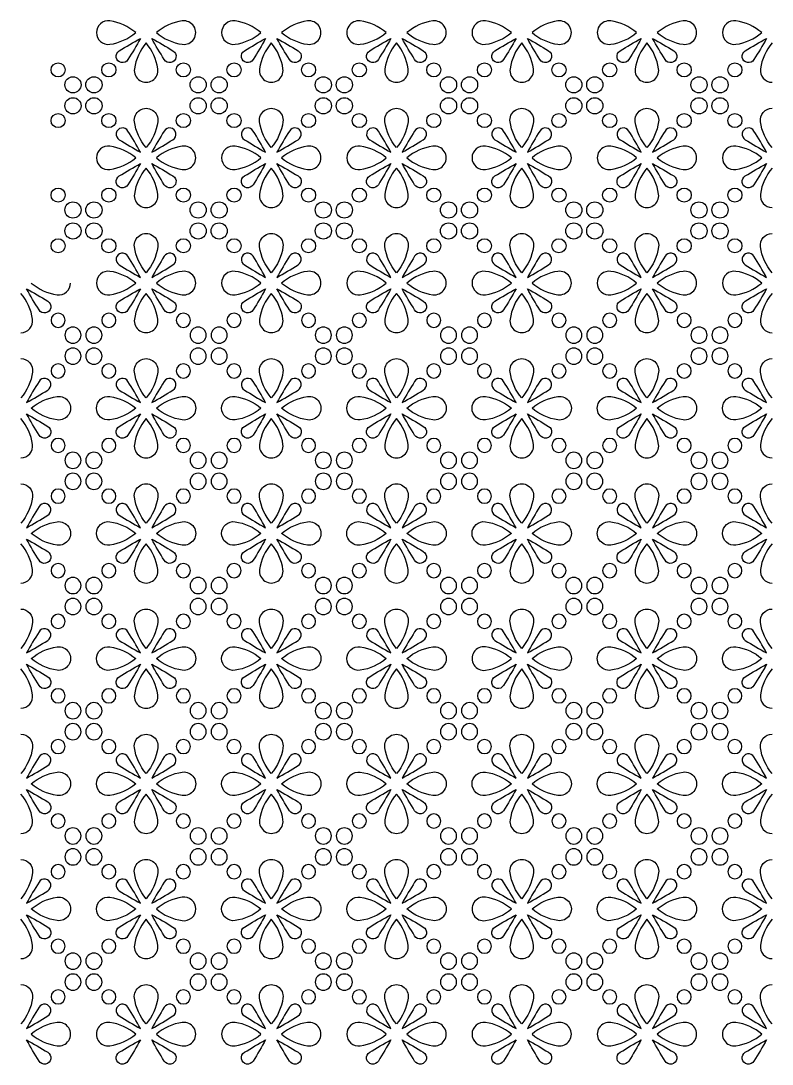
# Model space of a CAD drawing. Extents: x 1355 to 2075, y 1331 to 2331.
import ezdxf

# ---------------------------------------------------------------- set-up
doc = ezdxf.new("R2010")
doc.units = 0
doc.layers.add('LAYER_01', color=1, linetype='CONTINUOUS')

msp = doc.modelspace()

# ---------------------------------------------------------------- linework, layer by layer
at = {"layer": 'LAYER_01'}
for points in [[(1427.5, 2319.7, 0.45587), (1440.4, 2308.5, 0.14031), (1465.2, 2319.7, 0.14031), (1440.4, 2330.9, 0.45587)], [(1509.8, 2330.9, 0.14031), (1485, 2319.7, 0.14031), (1509.8, 2308.5, 1.150921)], [(1547.5, 2319.7, 0.45587), (1560.4, 2308.5, 0.14031), (1585.2, 2319.7, 0.14031), (1560.4, 2330.9, 0.45587)], [(1605, 2319.7, 0.14031), (1629.8, 2308.5, 1.150921), (1629.8, 2330.9, 0.14031)], [(1680.4, 2330.9, 1.150921), (1680.4, 2308.5, 0.14031), (1705.2, 2319.7, 0.14031)], [(1749.8, 2330.9, 0.14031), (1725, 2319.7, 0.14031), (1749.8, 2308.5, 1.150921)], [(1787.5, 2319.7, 0.45587), (1800.4, 2308.5, 0.14031), (1825.2, 2319.7, 0.14031), (1800.4, 2330.9, 0.45587)], [(1845, 2319.7, 0.14031), (1869.8, 2308.5, 1.150921), (1869.8, 2330.9, 0.14031)], [(1920.4, 2330.9, 1.150921), (1920.4, 2308.5, 0.14031), (1945.2, 2319.7, 0.14031)], [(1989.8, 2330.9, 0.14031), (1965, 2319.7, 0.14031), (1989.8, 2308.5, 1.150921)], [(2027.5, 2319.7, 0.45587), (2040.4, 2308.5, 0.14031), (2065.2, 2319.7, 0.14031), (2040.4, 2330.9, 0.45587)], [(1469.7, 2314.2, -0.013137), (1457.7, 2293.9, -1.291399), (1449.4, 2302.3, -0.013137)], [(1480.5, 2314.2, -0.013137), (1500.8, 2302.3, -1.291399), (1492.5, 2293.9, -0.013137)], [(1589.7, 2314.2, -0.013137), (1577.7, 2293.9, -1.291399), (1569.4, 2302.3, -0.013137)], [(1600.5, 2314.2, -0.013137), (1620.8, 2302.3, -1.291399), (1612.5, 2293.9, -0.013137)], [(1709.7, 2314.2, -0.013137), (1697.7, 2293.9, -1.291399), (1689.4, 2302.3, -0.013137)], [(1720.5, 2314.2, -0.013137), (1740.8, 2302.3, -1.291399), (1732.5, 2293.9, -0.013137)], [(1829.7, 2314.2, -0.013137), (1817.7, 2293.9, -1.291399), (1809.4, 2302.3, -0.013137)], [(1840.5, 2314.2, -0.013137), (1860.8, 2302.3, -1.291399), (1852.5, 2293.9, -0.013137)], [(1949.7, 2314.2, -0.013137), (1937.7, 2293.9, -1.291399), (1929.4, 2302.3, -0.013137)], [(1960.5, 2314.2, -0.013137), (1980.8, 2302.3, -1.291399), (1972.5, 2293.9, -0.013137)], [(2069.7, 2314.2, -0.013137), (2057.7, 2293.9, -1.291399), (2049.4, 2302.3, -0.013137)], [(1475.1, 2309.8, 0.14031), (1463.9, 2285, 1.150921), (1486.3, 2285, 0.14031)], [(1595.1, 2309.8, 0.14031), (1583.9, 2285, 1.150921), (1606.3, 2285, 0.14031)], [(1715.1, 2309.8, 0.14031), (1703.9, 2285, 1.150921), (1726.3, 2285, 0.14031)], [(1835.1, 2309.8, 0.14031), (1823.9, 2285, 1.150921), (1846.3, 2285, 0.14031)], [(1955.1, 2309.8, 0.14031), (1943.9, 2285, 1.150921), (1966.3, 2285, 0.14031)], [(1475.1, 2209.5, -0.14031), (1463.9, 2234.3, -1.150921), (1486.3, 2234.3, -0.14031)], [(1595.1, 2209.5, -0.14031), (1583.9, 2234.3, -1.150921), (1606.3, 2234.3, -0.14031)], [(1715.1, 2209.5, -0.14031), (1703.9, 2234.3, -1.150921), (1726.3, 2234.3, -0.14031)], [(1835.1, 2209.5, -0.14031), (1823.9, 2234.3, -1.150921), (1846.3, 2234.3, -0.14031)], [(1955.1, 2209.5, -0.14031), (1943.9, 2234.3, -1.150921), (1966.3, 2234.3, -0.14031)], [(1469.7, 2205.1, 0.013137), (1457.7, 2225.4, 1.291399), (1449.4, 2217.1, 0.013137)], [(1480.5, 2205.1, 0.013137), (1500.8, 2217.1, 1.291399), (1492.5, 2225.4, 0.013137)], [(1589.7, 2205.1, 0.013137), (1577.7, 2225.4, 1.291399), (1569.4, 2217.1, 0.013137)], [(1600.5, 2205.1, 0.013137), (1620.8, 2217.1, 1.291399), (1612.5, 2225.4, 0.013137)], [(1709.7, 2205.1, 0.013137), (1697.7, 2225.4, 1.291399), (1689.4, 2217.1, 0.013137)], [(1720.5, 2205.1, 0.013137), (1740.8, 2217.1, 1.291399), (1732.5, 2225.4, 0.013137)], [(1829.7, 2205.1, 0.013137), (1817.7, 2225.4, 1.291399), (1809.4, 2217.1, 0.013137)], [(1840.5, 2205.1, 0.013137), (1860.8, 2217.1, 1.291399), (1852.5, 2225.4, 0.013137)], [(1949.7, 2205.1, 0.013137), (1937.7, 2225.4, 1.291399), (1929.4, 2217.1, 0.013137)], [(1960.5, 2205.1, 0.013137), (1980.8, 2217.1, 1.291399), (1972.5, 2225.4, 0.013137)], [(2069.7, 2205.1, 0.013137), (2057.7, 2225.4, 1.291399), (2049.4, 2217.1, 0.013137)], [(1427.5, 2199.7, 0.45587), (1440.4, 2188.5, 0.14031), (1465.2, 2199.7, 0.14031), (1440.4, 2210.9, 0.45587)], [(1509.8, 2210.9, 0.14031), (1485, 2199.7, 0.14031), (1509.8, 2188.5, 1.150921)], [(1547.5, 2199.7, 0.45587), (1560.4, 2188.5, 0.14031), (1585.2, 2199.7, 0.14031), (1560.4, 2210.9, 0.45587)], [(1605, 2199.7, 0.14031), (1629.8, 2188.5, 1.150921), (1629.8, 2210.9, 0.14031)], [(1667.5, 2199.7, 0.45587), (1680.4, 2188.5, 0.14031), (1705.2, 2199.7, 0.14031), (1680.4, 2210.9, 0.45587)], [(1749.8, 2210.9, 0.14031), (1725, 2199.7, 0.14031), (1749.8, 2188.5, 1.150921)], [(1787.5, 2199.7, 0.45587), (1800.4, 2188.5, 0.14031), (1825.2, 2199.7, 0.14031), (1800.4, 2210.9, 0.45587)], [(1845, 2199.7, 0.14031), (1869.8, 2188.5, 1.150921), (1869.8, 2210.9, 0.14031)], [(1920.4, 2210.9, 1.150921), (1920.4, 2188.5, 0.14031), (1945.2, 2199.7, 0.14031)], [(1989.8, 2210.9, 0.14031), (1965, 2199.7, 0.14031), (1989.8, 2188.5, 1.150921)], [(2027.5, 2199.7, 0.45587), (2040.4, 2188.5, 0.14031), (2065.2, 2199.7, 0.14031), (2040.4, 2210.9, 0.45587)], [(1469.7, 2194.2, -0.013137), (1457.7, 2173.9, -1.291399), (1449.4, 2182.3, -0.013137)], [(1480.5, 2194.2, -0.013137), (1500.8, 2182.3, -1.291399), (1492.5, 2173.9, -0.013137)], [(1589.7, 2194.2, -0.013137), (1577.7, 2173.9, -1.291399), (1569.4, 2182.3, -0.013137)], [(1600.5, 2194.2, -0.013137), (1620.8, 2182.3, -1.291399), (1612.5, 2173.9, -0.013137)], [(1709.7, 2194.2, -0.013137), (1697.7, 2173.9, -1.291399), (1689.4, 2182.3, -0.013137)], [(1720.5, 2194.2, -0.013137), (1740.8, 2182.3, -1.291399), (1732.5, 2173.9, -0.013137)], [(1829.7, 2194.2, -0.013137), (1817.7, 2173.9, -1.291399), (1809.4, 2182.3, -0.013137)], [(1840.5, 2194.2, -0.013137), (1860.8, 2182.3, -1.291399), (1852.5, 2173.9, -0.013137)], [(1949.7, 2194.2, -0.013137), (1937.7, 2173.9, -1.291399), (1929.4, 2182.3, -0.013137)], [(1960.5, 2194.2, -0.013137), (1980.8, 2182.3, -1.291399), (1972.5, 2173.9, -0.013137)], [(2069.7, 2194.2, -0.013137), (2057.7, 2173.9, -1.291399), (2049.4, 2182.3, -0.013137)], [(1475.1, 2189.8, 0.14031), (1463.9, 2165, 1.150921), (1486.3, 2165, 0.14031)], [(1595.1, 2189.8, 0.14031), (1583.9, 2165, 1.150921), (1606.3, 2165, 0.14031)], [(1715.1, 2189.8, 0.14031), (1703.9, 2165, 1.150921), (1726.3, 2165, 0.14031)], [(1835.1, 2189.8, 0.14031), (1823.9, 2165, 1.150921), (1846.3, 2165, 0.14031)], [(1955.1, 2189.8, 0.14031), (1943.9, 2165, 1.150921), (1966.3, 2165, 0.14031)], [(1475.1, 2089.5, -0.14031), (1463.9, 2114.3, -1.150921), (1486.3, 2114.3, -0.14031)], [(1595.1, 2089.5, -0.14031), (1583.9, 2114.3, -1.150921), (1606.3, 2114.3, -0.14031)], [(1715.1, 2089.5, -0.14031), (1703.9, 2114.3, -1.150921), (1726.3, 2114.3, -0.14031)], [(1835.1, 2089.5, -0.14031), (1823.9, 2114.3, -1.150921), (1846.3, 2114.3, -0.14031)], [(1955.1, 2089.5, -0.14031), (1943.9, 2114.3, -1.150921), (1966.3, 2114.3, -0.14031)], [(1469.7, 2085.1, 0.013137), (1457.7, 2105.4, 1.291399), (1449.4, 2097.1, 0.013137)], [(1480.5, 2085.1, 0.013137), (1500.8, 2097.1, 1.291399), (1492.5, 2105.4, 0.013137)], [(1589.7, 2085.1, 0.013137), (1577.7, 2105.4, 1.291399), (1569.4, 2097.1, 0.013137)], [(1600.5, 2085.1, 0.013137), (1620.8, 2097.1, 1.291399), (1612.5, 2105.4, 0.013137)], [(1709.7, 2085.1, 0.013137), (1697.7, 2105.4, 1.291399), (1689.4, 2097.1, 0.013137)], [(1720.5, 2085.1, 0.013137), (1740.8, 2097.1, 1.291399), (1732.5, 2105.4, 0.013137)], [(1829.7, 2085.1, 0.013137), (1817.7, 2105.4, 1.291399), (1809.4, 2097.1, 0.013137)], [(1840.5, 2085.1, 0.013137), (1860.8, 2097.1, 1.291399), (1852.5, 2105.4, 0.013137)], [(1949.7, 2085.1, 0.013137), (1937.7, 2105.4, 1.291399), (1929.4, 2097.1, 0.013137)], [(1960.5, 2085.1, 0.013137), (1980.8, 2097.1, 1.291399), (1972.5, 2105.4, 0.013137)], [(2069.7, 2085.1, 0.013137), (2057.7, 2105.4, 1.291399), (2049.4, 2097.1, 0.013137)], [(1427.5, 2079.7, 0.45587), (1440.4, 2068.5, 0.14031), (1465.2, 2079.7, 0.14031), (1440.4, 2090.9, 0.45587)], [(1509.8, 2090.9, 0.14031), (1485, 2079.7, 0.14031), (1509.8, 2068.5, 1.150921)], [(1547.5, 2079.7, 0.45587), (1560.4, 2068.5, 0.14031), (1585.2, 2079.7, 0.14031), (1560.4, 2090.9, 0.45587)], [(1605, 2079.7, 0.14031), (1629.8, 2068.5, 1.150921), (1629.8, 2090.9, 0.14031)], [(1667.5, 2079.7, 0.45587), (1680.4, 2068.5, 0.14031), (1705.2, 2079.7, 0.14031), (1680.4, 2090.9, 0.45587)], [(1725, 2079.7, 0.14031), (1749.8, 2068.5, 1.150921), (1749.8, 2090.9, 0.14031)], [(1787.5, 2079.7, 0.45587), (1800.4, 2068.5, 0.14031), (1825.2, 2079.7, 0.14031), (1800.4, 2090.9, 0.45587)], [(1869.8, 2090.9, 0.14031), (1845, 2079.7, 0.14031), (1869.8, 2068.5, 1.150921)], [(1907.5, 2079.7, 0.45587), (1920.4, 2068.5, 0.14031), (1945.2, 2079.7, 0.14031), (1920.4, 2090.9, 0.45587)], [(1965, 2079.7, 0.14031), (1989.8, 2068.5, 1.150921), (1989.8, 2090.9, 0.14031)], [(2027.5, 2079.7, 0.45587), (2040.4, 2068.5, 0.14031), (2065.2, 2079.7, 0.14031), (2040.4, 2090.9, 0.45587)], [(1360.5, 2074.2, -0.013137), (1380.8, 2062.3, -1.291399), (1372.5, 2053.9, -0.013137)], [(1469.7, 2074.2, -0.013137), (1457.7, 2053.9, -1.291399), (1449.4, 2062.3, -0.013137)], [(1480.5, 2074.2, -0.013137), (1500.8, 2062.3, -1.291399), (1492.5, 2053.9, -0.013137)], [(1589.7, 2074.2, -0.013137), (1577.7, 2053.9, -1.291399), (1569.4, 2062.3, -0.013137)], [(1600.5, 2074.2, -0.013137), (1620.8, 2062.3, -1.291399), (1612.5, 2053.9, -0.013137)], [(1709.7, 2074.2, -0.013137), (1697.7, 2053.9, -1.291399), (1689.4, 2062.3, -0.013137)], [(1720.5, 2074.2, -0.013137), (1740.8, 2062.3, -1.291399), (1732.5, 2053.9, -0.013137)], [(1829.7, 2074.2, -0.013137), (1817.7, 2053.9, -1.291399), (1809.4, 2062.3, -0.013137)], [(1840.5, 2074.2, -0.013137), (1860.8, 2062.3, -1.291399), (1852.5, 2053.9, -0.013137)], [(1949.7, 2074.2, -0.013137), (1937.7, 2053.9, -1.291399), (1929.4, 2062.3, -0.013137)], [(1960.5, 2074.2, -0.013137), (1980.8, 2062.3, -1.291399), (1972.5, 2053.9, -0.013137)], [(2069.7, 2074.2, -0.013137), (2057.7, 2053.9, -1.291399), (2049.4, 2062.3, -0.013137)], [(1475.1, 2069.8, 0.14031), (1463.9, 2045, 1.150921), (1486.3, 2045, 0.14031)], [(1595.1, 2069.8, 0.14031), (1583.9, 2045, 1.150921), (1606.3, 2045, 0.14031)], [(1715.1, 2069.8, 0.14031), (1703.9, 2045, 1.150921), (1726.3, 2045, 0.14031)], [(1835.1, 2069.8, 0.14031), (1823.9, 2045, 1.150921), (1846.3, 2045, 0.14031)], [(1955.1, 2069.8, 0.14031), (1943.9, 2045, 1.150921), (1966.3, 2045, 0.14031)], [(1475.1, 1969.5, -0.14031), (1463.9, 1994.3, -1.150921), (1486.3, 1994.3, -0.14031)], [(1595.1, 1969.5, -0.14031), (1583.9, 1994.3, -1.150921), (1606.3, 1994.3, -0.14031)], [(1715.1, 1969.5, -0.14031), (1703.9, 1994.3, -1.150921), (1726.3, 1994.3, -0.14031)], [(1835.1, 1969.5, -0.14031), (1823.9, 1994.3, -1.150921), (1846.3, 1994.3, -0.14031)], [(1955.1, 1969.5, -0.14031), (1943.9, 1994.3, -1.150921), (1966.3, 1994.3, -0.14031)], [(1360.5, 1965.1, 0.013137), (1380.8, 1977.1, 1.291399), (1372.5, 1985.4, 0.013137)], [(1469.7, 1965.1, 0.013137), (1457.7, 1985.4, 1.291399), (1449.4, 1977.1, 0.013137)], [(1480.5, 1965.1, 0.013137), (1500.8, 1977.1, 1.291399), (1492.5, 1985.4, 0.013137)], [(1589.7, 1965.1, 0.013137), (1577.7, 1985.4, 1.291399), (1569.4, 1977.1, 0.013137)], [(1600.5, 1965.1, 0.013137), (1620.8, 1977.1, 1.291399), (1612.5, 1985.4, 0.013137)], [(1709.7, 1965.1, 0.013137), (1697.7, 1985.4, 1.291399), (1689.4, 1977.1, 0.013137)], [(1720.5, 1965.1, 0.013137), (1740.8, 1977.1, 1.291399), (1732.5, 1985.4, 0.013137)], [(1829.7, 1965.1, 0.013137), (1817.7, 1985.4, 1.291399), (1809.4, 1977.1, 0.013137)], [(1840.5, 1965.1, 0.013137), (1860.8, 1977.1, 1.291399), (1852.5, 1985.4, 0.013137)], [(1949.7, 1965.1, 0.013137), (1937.7, 1985.4, 1.291399), (1929.4, 1977.1, 0.013137)], [(1960.5, 1965.1, 0.013137), (1980.8, 1977.1, 1.291399), (1972.5, 1985.4, 0.013137)], [(2069.7, 1965.1, 0.013137), (2057.7, 1985.4, 1.291399), (2049.4, 1977.1, 0.013137)], [(1365, 1959.7, -0.14031), (1389.8, 1970.9, -1.150921), (1389.8, 1948.5, -0.14031)], [(1427.5, 1959.7, -0.45587), (1440.4, 1970.9, -0.14031), (1465.2, 1959.7, -0.14031), (1440.4, 1948.5, -0.45587)], [(1509.8, 1948.5, -0.14031), (1485, 1959.7, -0.14031), (1509.8, 1970.9, -1.150921)], [(1547.5, 1959.7, -0.45587), (1560.4, 1970.9, -0.14031), (1585.2, 1959.7, -0.14031), (1560.4, 1948.5, -0.45587)], [(1605, 1959.7, -0.14031), (1629.8, 1970.9, -1.150921), (1629.8, 1948.5, -0.14031)], [(1667.5, 1959.7, -0.45587), (1680.4, 1970.9, -0.14031), (1705.2, 1959.7, -0.14031), (1680.4, 1948.5, -0.45587)], [(1749.8, 1948.5, -0.14031), (1725, 1959.7, -0.14031), (1749.8, 1970.9, -1.150921)], [(1787.5, 1959.7, -0.45587), (1800.4, 1970.9, -0.14031), (1825.2, 1959.7, -0.14031), (1800.4, 1948.5, -0.45587)], [(1845, 1959.7, -0.14031), (1869.8, 1970.9, -1.150921), (1869.8, 1948.5, -0.14031)], [(1920.4, 1948.5, -1.150921), (1920.4, 1970.9, -0.14031), (1945.2, 1959.7, -0.14031)], [(1989.8, 1948.5, -0.14031), (1965, 1959.7, -0.14031), (1989.8, 1970.9, -1.150921)], [(2027.5, 1959.7, -0.45587), (2040.4, 1970.9, -0.14031), (2065.2, 1959.7, -0.14031), (2040.4, 1948.5, -0.45587)], [(1360.5, 1954.2, -0.013137), (1380.8, 1942.3, -1.291399), (1372.5, 1933.9, -0.013137)], [(1469.7, 1954.2, -0.013137), (1457.7, 1933.9, -1.291399), (1449.4, 1942.3, -0.013137)], [(1480.5, 1954.2, -0.013137), (1500.8, 1942.3, -1.291399), (1492.5, 1933.9, -0.013137)], [(1589.7, 1954.2, -0.013137), (1577.7, 1933.9, -1.291399), (1569.4, 1942.3, -0.013137)], [(1600.5, 1954.2, -0.013137), (1620.8, 1942.3, -1.291399), (1612.5, 1933.9, -0.013137)], [(1709.7, 1954.2, -0.013137), (1697.7, 1933.9, -1.291399), (1689.4, 1942.3, -0.013137)], [(1720.5, 1954.2, -0.013137), (1740.8, 1942.3, -1.291399), (1732.5, 1933.9, -0.013137)], [(1829.7, 1954.2, -0.013137), (1817.7, 1933.9, -1.291399), (1809.4, 1942.3, -0.013137)], [(1840.5, 1954.2, -0.013137), (1860.8, 1942.3, -1.291399), (1852.5, 1933.9, -0.013137)], [(1949.7, 1954.2, -0.013137), (1937.7, 1933.9, -1.291399), (1929.4, 1942.3, -0.013137)], [(1960.5, 1954.2, -0.013137), (1980.8, 1942.3, -1.291399), (1972.5, 1933.9, -0.013137)], [(2069.7, 1954.2, -0.013137), (2057.7, 1933.9, -1.291399), (2049.4, 1942.3, -0.013137)], [(1475.1, 1949.8, 0.14031), (1463.9, 1925, 1.150921), (1486.3, 1925, 0.14031)], [(1595.1, 1949.8, 0.14031), (1583.9, 1925, 1.150921), (1606.3, 1925, 0.14031)], [(1715.1, 1949.8, 0.14031), (1703.9, 1925, 1.150921), (1726.3, 1925, 0.14031)], [(1835.1, 1949.8, 0.14031), (1823.9, 1925, 1.150921), (1846.3, 1925, 0.14031)], [(1955.1, 1949.8, 0.14031), (1943.9, 1925, 1.150921), (1966.3, 1925, 0.14031)], [(1475.1, 1849.5, -0.14031), (1463.9, 1874.3, -1.150921), (1486.3, 1874.3, -0.14031)], [(1595.1, 1849.5, -0.14031), (1583.9, 1874.3, -1.150921), (1606.3, 1874.3, -0.14031)], [(1715.1, 1849.5, -0.14031), (1703.9, 1874.3, -1.150921), (1726.3, 1874.3, -0.14031)], [(1835.1, 1849.5, -0.14031), (1823.9, 1874.3, -1.150921), (1846.3, 1874.3, -0.14031)], [(1955.1, 1849.5, -0.14031), (1943.9, 1874.3, -1.150921), (1966.3, 1874.3, -0.14031)], [(1360.5, 1845.1, 0.013137), (1380.8, 1857.1, 1.291399), (1372.5, 1865.4, 0.013137)], [(1469.7, 1845.1, 0.013137), (1457.7, 1865.4, 1.291399), (1449.4, 1857.1, 0.013137)], [(1480.5, 1845.1, 0.013137), (1500.8, 1857.1, 1.291399), (1492.5, 1865.4, 0.013137)], [(1589.7, 1845.1, 0.013137), (1577.7, 1865.4, 1.291399), (1569.4, 1857.1, 0.013137)], [(1600.5, 1845.1, 0.013137), (1620.8, 1857.1, 1.291399), (1612.5, 1865.4, 0.013137)], [(1709.7, 1845.1, 0.013137), (1697.7, 1865.4, 1.291399), (1689.4, 1857.1, 0.013137)], [(1720.5, 1845.1, 0.013137), (1740.8, 1857.1, 1.291399), (1732.5, 1865.4, 0.013137)], [(1829.7, 1845.1, 0.013137), (1817.7, 1865.4, 1.291399), (1809.4, 1857.1, 0.013137)], [(1840.5, 1845.1, 0.013137), (1860.8, 1857.1, 1.291399), (1852.5, 1865.4, 0.013137)], [(1949.7, 1845.1, 0.013137), (1937.7, 1865.4, 1.291399), (1929.4, 1857.1, 0.013137)], [(1960.5, 1845.1, 0.013137), (1980.8, 1857.1, 1.291399), (1972.5, 1865.4, 0.013137)], [(2069.7, 1845.1, 0.013137), (2057.7, 1865.4, 1.291399), (2049.4, 1857.1, 0.013137)], [(1365, 1839.7, -0.14031), (1389.8, 1850.9, -1.150921), (1389.8, 1828.5, -0.14031)], [(1427.5, 1839.7, -0.45587), (1440.4, 1850.9, -0.14031), (1465.2, 1839.7, -0.14031), (1440.4, 1828.5, -0.45587)], [(1509.8, 1828.5, -0.14031), (1485, 1839.7, -0.14031), (1509.8, 1850.9, -1.150921)], [(1547.5, 1839.7, -0.45587), (1560.4, 1850.9, -0.14031), (1585.2, 1839.7, -0.14031), (1560.4, 1828.5, -0.45587)], [(1605, 1839.7, -0.14031), (1629.8, 1850.9, -1.150921), (1629.8, 1828.5, -0.14031)], [(1680.4, 1828.5, -1.150921), (1680.4, 1850.9, -0.14031), (1705.2, 1839.7, -0.14031)], [(1749.8, 1828.5, -0.14031), (1725, 1839.7, -0.14031), (1749.8, 1850.9, -1.150921)], [(1787.5, 1839.7, -0.45587), (1800.4, 1850.9, -0.14031), (1825.2, 1839.7, -0.14031), (1800.4, 1828.5, -0.45587)], [(1845, 1839.7, -0.14031), (1869.8, 1850.9, -1.150921), (1869.8, 1828.5, -0.14031)], [(1920.4, 1828.5, -1.150921), (1920.4, 1850.9, -0.14031), (1945.2, 1839.7, -0.14031)], [(1989.8, 1828.5, -0.14031), (1965, 1839.7, -0.14031), (1989.8, 1850.9, -1.150921)], [(2027.5, 1839.7, -0.45587), (2040.4, 1850.9, -0.14031), (2065.2, 1839.7, -0.14031), (2040.4, 1828.5, -0.45587)], [(1360.5, 1834.2, -0.013137), (1380.8, 1822.3, -1.291399), (1372.5, 1813.9, -0.013137)], [(1469.7, 1834.2, -0.013137), (1457.7, 1813.9, -1.291399), (1449.4, 1822.3, -0.013137)], [(1480.5, 1834.2, -0.013137), (1500.8, 1822.3, -1.291399), (1492.5, 1813.9, -0.013137)], [(1589.7, 1834.2, -0.013137), (1577.7, 1813.9, -1.291399), (1569.4, 1822.3, -0.013137)], [(1600.5, 1834.2, -0.013137), (1620.8, 1822.3, -1.291399), (1612.5, 1813.9, -0.013137)], [(1709.7, 1834.2, -0.013137), (1697.7, 1813.9, -1.291399), (1689.4, 1822.3, -0.013137)], [(1720.5, 1834.2, -0.013137), (1740.8, 1822.3, -1.291399), (1732.5, 1813.9, -0.013137)], [(1829.7, 1834.2, -0.013137), (1817.7, 1813.9, -1.291399), (1809.4, 1822.3, -0.013137)], [(1840.5, 1834.2, -0.013137), (1860.8, 1822.3, -1.291399), (1852.5, 1813.9, -0.013137)], [(1949.7, 1834.2, -0.013137), (1937.7, 1813.9, -1.291399), (1929.4, 1822.3, -0.013137)], [(1960.5, 1834.2, -0.013137), (1980.8, 1822.3, -1.291399), (1972.5, 1813.9, -0.013137)], [(2069.7, 1834.2, -0.013137), (2057.7, 1813.9, -1.291399), (2049.4, 1822.3, -0.013137)], [(1475.1, 1829.8, 0.14031), (1463.9, 1805, 1.150921), (1486.3, 1805, 0.14031)], [(1595.1, 1829.8, 0.14031), (1583.9, 1805, 1.150921), (1606.3, 1805, 0.14031)], [(1715.1, 1829.8, 0.14031), (1703.9, 1805, 1.150921), (1726.3, 1805, 0.14031)], [(1835.1, 1829.8, 0.14031), (1823.9, 1805, 1.150921), (1846.3, 1805, 0.14031)], [(1955.1, 1829.8, 0.14031), (1943.9, 1805, 1.150921), (1966.3, 1805, 0.14031)], [(1475.1, 1729.5, -0.14031), (1463.9, 1754.3, -1.150921), (1486.3, 1754.3, -0.14031)], [(1595.1, 1729.5, -0.14031), (1583.9, 1754.3, -1.150921), (1606.3, 1754.3, -0.14031)], [(1715.1, 1729.5, -0.14031), (1703.9, 1754.3, -1.150921), (1726.3, 1754.3, -0.14031)], [(1835.1, 1729.5, -0.14031), (1823.9, 1754.3, -1.150921), (1846.3, 1754.3, -0.14031)], [(1955.1, 1729.5, -0.14031), (1943.9, 1754.3, -1.150921), (1966.3, 1754.3, -0.14031)], [(1360.5, 1725.1, 0.013137), (1380.8, 1737.1, 1.291399), (1372.5, 1745.4, 0.013137)], [(1469.7, 1725.1, 0.013137), (1457.7, 1745.4, 1.291399), (1449.4, 1737.1, 0.013137)], [(1480.5, 1725.1, 0.013137), (1500.8, 1737.1, 1.291399), (1492.5, 1745.4, 0.013137)], [(1589.7, 1725.1, 0.013137), (1577.7, 1745.4, 1.291399), (1569.4, 1737.1, 0.013137)], [(1600.5, 1725.1, 0.013137), (1620.8, 1737.1, 1.291399), (1612.5, 1745.4, 0.013137)], [(1709.7, 1725.1, 0.013137), (1697.7, 1745.4, 1.291399), (1689.4, 1737.1, 0.013137)], [(1720.5, 1725.1, 0.013137), (1740.8, 1737.1, 1.291399), (1732.5, 1745.4, 0.013137)], [(1829.7, 1725.1, 0.013137), (1817.7, 1745.4, 1.291399), (1809.4, 1737.1, 0.013137)], [(1840.5, 1725.1, 0.013137), (1860.8, 1737.1, 1.291399), (1852.5, 1745.4, 0.013137)], [(1949.7, 1725.1, 0.013137), (1937.7, 1745.4, 1.291399), (1929.4, 1737.1, 0.013137)], [(1960.5, 1725.1, 0.013137), (1980.8, 1737.1, 1.291399), (1972.5, 1745.4, 0.013137)], [(2069.7, 1725.1, 0.013137), (2057.7, 1745.4, 1.291399), (2049.4, 1737.1, 0.013137)], [(1365, 1719.7, -0.14031), (1389.8, 1730.9, -1.150921), (1389.8, 1708.5, -0.14031)], [(1427.5, 1719.7, -0.45587), (1440.4, 1730.9, -0.14031), (1465.2, 1719.7, -0.14031), (1440.4, 1708.5, -0.45587)], [(1509.8, 1708.5, -0.14031), (1485, 1719.7, -0.14031), (1509.8, 1730.9, -1.150921)], [(1547.5, 1719.7, -0.45587), (1560.4, 1730.9, -0.14031), (1585.2, 1719.7, -0.14031), (1560.4, 1708.5, -0.45587)], [(1605, 1719.7, -0.14031), (1629.8, 1730.9, -1.150921), (1629.8, 1708.5, -0.14031)], [(1667.5, 1719.7, -0.45587), (1680.4, 1730.9, -0.14031), (1705.2, 1719.7, -0.14031), (1680.4, 1708.5, -0.45587)], [(1749.8, 1708.5, -0.14031), (1725, 1719.7, -0.14031), (1749.8, 1730.9, -1.150921)], [(1800.4, 1708.5, 0.14031), (1825.2, 1719.7, 0.14031), (1800.4, 1730.9, 1.150921)], [(1845, 1719.7, -0.14031), (1869.8, 1730.9, -1.150921), (1869.8, 1708.5, -0.14031)], [(1920.4, 1708.5, -1.150921), (1920.4, 1730.9, -0.14031), (1945.2, 1719.7, -0.14031)], [(1989.8, 1708.5, -0.14031), (1965, 1719.7, -0.14031), (1989.8, 1730.9, -1.150921)], [(2027.5, 1719.7, -0.45587), (2040.4, 1730.9, -0.14031), (2065.2, 1719.7, -0.14031), (2040.4, 1708.5, -0.45587)], [(1360.5, 1714.2, -0.013137), (1380.8, 1702.3, -1.291399), (1372.5, 1693.9, -0.013137)], [(1469.7, 1714.2, -0.013137), (1457.7, 1693.9, -1.291399), (1449.4, 1702.3, -0.013137)], [(1480.5, 1714.2, -0.013137), (1500.8, 1702.3, -1.291399), (1492.5, 1693.9, -0.013137)], [(1589.7, 1714.2, -0.013137), (1577.7, 1693.9, -1.291399), (1569.4, 1702.3, -0.013137)], [(1600.5, 1714.2, -0.013137), (1620.8, 1702.3, -1.291399), (1612.5, 1693.9, -0.013137)], [(1709.7, 1714.2, -0.013137), (1697.7, 1693.9, -1.291399), (1689.4, 1702.3, -0.013137)], [(1720.5, 1714.2, -0.013137), (1740.8, 1702.3, -1.291399), (1732.5, 1693.9, -0.013137)], [(1829.7, 1714.2, -0.013137), (1817.7, 1693.9, -1.291399), (1809.4, 1702.3, -0.013137)], [(1840.5, 1714.2, -0.013137), (1860.8, 1702.3, -1.291399), (1852.5, 1693.9, -0.013137)], [(1949.7, 1714.2, -0.013137), (1937.7, 1693.9, -1.291399), (1929.4, 1702.3, -0.013137)], [(1960.5, 1714.2, -0.013137), (1980.8, 1702.3, -1.291399), (1972.5, 1693.9, -0.013137)], [(2069.7, 1714.2, -0.013137), (2057.7, 1693.9, -1.291399), (2049.4, 1702.3, -0.013137)], [(1475.1, 1709.8, 0.14031), (1463.9, 1685, 1.150921), (1486.3, 1685, 0.14031)], [(1595.1, 1709.8, 0.14031), (1583.9, 1685, 1.150921), (1606.3, 1685, 0.14031)], [(1715.1, 1709.8, 0.14031), (1703.9, 1685, 1.150921), (1726.3, 1685, 0.14031)], [(1835.1, 1709.8, 0.14031), (1823.9, 1685, 1.150921), (1846.3, 1685, 0.14031)], [(1955.1, 1709.8, 0.14031), (1943.9, 1685, 1.150921), (1966.3, 1685, 0.14031)], [(1475.1, 1609.5, -0.14031), (1463.9, 1634.3, -1.150921), (1486.3, 1634.3, -0.14031)], [(1595.1, 1609.5, -0.14031), (1583.9, 1634.3, -1.150921), (1606.3, 1634.3, -0.14031)], [(1715.1, 1609.5, -0.14031), (1703.9, 1634.3, -1.150921), (1726.3, 1634.3, -0.14031)], [(1835.1, 1609.5, -0.14031), (1823.9, 1634.3, -1.150921), (1846.3, 1634.3, -0.14031)], [(1955.1, 1609.5, -0.14031), (1943.9, 1634.3, -1.150921), (1966.3, 1634.3, -0.14031)], [(1360.5, 1605.1, 0.013137), (1380.8, 1617.1, 1.291399), (1372.5, 1625.4, 0.013137)], [(1469.7, 1605.1, 0.013137), (1457.7, 1625.4, 1.291399), (1449.4, 1617.1, 0.013137)], [(1480.5, 1605.1, 0.013137), (1500.8, 1617.1, 1.291399), (1492.5, 1625.4, 0.013137)], [(1589.7, 1605.1, 0.013137), (1577.7, 1625.4, 1.291399), (1569.4, 1617.1, 0.013137)], [(1600.5, 1605.1, 0.013137), (1620.8, 1617.1, 1.291399), (1612.5, 1625.4, 0.013137)], [(1709.7, 1605.1, 0.013137), (1697.7, 1625.4, 1.291399), (1689.4, 1617.1, 0.013137)], [(1720.5, 1605.1, 0.013137), (1740.8, 1617.1, 1.291399), (1732.5, 1625.4, 0.013137)], [(1829.7, 1605.1, 0.013137), (1817.7, 1625.4, 1.291399), (1809.4, 1617.1, 0.013137)], [(1840.5, 1605.1, 0.013137), (1860.8, 1617.1, 1.291399), (1852.5, 1625.4, 0.013137)], [(1949.7, 1605.1, 0.013137), (1937.7, 1625.4, 1.291399), (1929.4, 1617.1, 0.013137)], [(1960.5, 1605.1, 0.013137), (1980.8, 1617.1, 1.291399), (1972.5, 1625.4, 0.013137)], [(2069.7, 1605.1, 0.013137), (2057.7, 1625.4, 1.291399), (2049.4, 1617.1, 0.013137)], [(1365, 1599.7, -0.14031), (1389.8, 1610.9, -1.150921), (1389.8, 1588.5, -0.14031)], [(1427.5, 1599.7, -0.45587), (1440.4, 1610.9, -0.14031), (1465.2, 1599.7, -0.14031), (1440.4, 1588.5, -0.45587)], [(1509.8, 1588.5, -0.14031), (1485, 1599.7, -0.14031), (1509.8, 1610.9, -1.150921)], [(1547.5, 1599.7, -0.45587), (1560.4, 1610.9, -0.14031), (1585.2, 1599.7, -0.14031), (1560.4, 1588.5, -0.45587)], [(1605, 1599.7, -0.14031), (1629.8, 1610.9, -1.150921), (1629.8, 1588.5, -0.14031)], [(1667.5, 1599.7, -0.45587), (1680.4, 1610.9, -0.14031), (1705.2, 1599.7, -0.14031), (1680.4, 1588.5, -0.45587)], [(1749.8, 1588.5, -0.14031), (1725, 1599.7, -0.14031), (1749.8, 1610.9, -1.150921)], [(1787.5, 1599.7, -0.45587), (1800.4, 1610.9, -0.14031), (1825.2, 1599.7, -0.14031), (1800.4, 1588.5, -0.45587)], [(1845, 1599.7, -0.14031), (1869.8, 1610.9, -1.150921), (1869.8, 1588.5, -0.14031)], [(1907.5, 1599.7, -0.45587), (1920.4, 1610.9, -0.14031), (1945.2, 1599.7, -0.14031), (1920.4, 1588.5, -0.45587)], [(1989.8, 1588.5, -0.14031), (1965, 1599.7, -0.14031), (1989.8, 1610.9, -1.150921)], [(2027.5, 1599.7, -0.45587), (2040.4, 1610.9, -0.14031), (2065.2, 1599.7, -0.14031), (2040.4, 1588.5, -0.45587)], [(1360.5, 1594.2, -0.013137), (1380.8, 1582.3, -1.291399), (1372.5, 1573.9, -0.013137)], [(1469.7, 1594.2, -0.013137), (1457.7, 1573.9, -1.291399), (1449.4, 1582.3, -0.013137)], [(1480.5, 1594.2, -0.013137), (1500.8, 1582.3, -1.291399), (1492.5, 1573.9, -0.013137)], [(1589.7, 1594.2, -0.013137), (1577.7, 1573.9, -1.291399), (1569.4, 1582.3, -0.013137)], [(1600.5, 1594.2, -0.013137), (1620.8, 1582.3, -1.291399), (1612.5, 1573.9, -0.013137)], [(1709.7, 1594.2, -0.013137), (1697.7, 1573.9, -1.291399), (1689.4, 1582.3, -0.013137)], [(1720.5, 1594.2, -0.013137), (1740.8, 1582.3, -1.291399), (1732.5, 1573.9, -0.013137)], [(1829.7, 1594.2, -0.013137), (1817.7, 1573.9, -1.291399), (1809.4, 1582.3, -0.013137)], [(1840.5, 1594.2, -0.013137), (1860.8, 1582.3, -1.291399), (1852.5, 1573.9, -0.013137)], [(1949.7, 1594.2, -0.013137), (1937.7, 1573.9, -1.291399), (1929.4, 1582.3, -0.013137)], [(1960.5, 1594.2, -0.013137), (1980.8, 1582.3, -1.291399), (1972.5, 1573.9, -0.013137)], [(2069.7, 1594.2, -0.013137), (2057.7, 1573.9, -1.291399), (2049.4, 1582.3, -0.013137)], [(1475.1, 1589.8, 0.14031), (1463.9, 1565, 1.150921), (1486.3, 1565, 0.14031)], [(1595.1, 1589.8, 0.14031), (1583.9, 1565, 1.150921), (1606.3, 1565, 0.14031)], [(1715.1, 1589.8, 0.14031), (1703.9, 1565, 1.150921), (1726.3, 1565, 0.14031)], [(1835.1, 1589.8, 0.14031), (1823.9, 1565, 1.150921), (1846.3, 1565, 0.14031)], [(1955.1, 1589.8, 0.14031), (1943.9, 1565, 1.150921), (1966.3, 1565, 0.14031)], [(1475.1, 1489.5, -0.14031), (1463.9, 1514.3, -1.150921), (1486.3, 1514.3, -0.14031)], [(1595.1, 1489.5, -0.14031), (1583.9, 1514.3, -1.150921), (1606.3, 1514.3, -0.14031)], [(1715.1, 1489.5, -0.14031), (1703.9, 1514.3, -1.150921), (1726.3, 1514.3, -0.14031)], [(1835.1, 1489.5, -0.14031), (1823.9, 1514.3, -1.150921), (1846.3, 1514.3, -0.14031)], [(1955.1, 1489.5, -0.14031), (1943.9, 1514.3, -1.150921), (1966.3, 1514.3, -0.14031)], [(1360.5, 1485.1, 0.013137), (1380.8, 1497.1, 1.291399), (1372.5, 1505.4, 0.013137)], [(1469.7, 1485.1, 0.013137), (1457.7, 1505.4, 1.291399), (1449.4, 1497.1, 0.013137)], [(1480.5, 1485.1, 0.013137), (1500.8, 1497.1, 1.291399), (1492.5, 1505.4, 0.013137)], [(1589.7, 1485.1, 0.013137), (1577.7, 1505.4, 1.291399), (1569.4, 1497.1, 0.013137)], [(1600.5, 1485.1, 0.013137), (1620.8, 1497.1, 1.291399), (1612.5, 1505.4, 0.013137)], [(1709.7, 1485.1, 0.013137), (1697.7, 1505.4, 1.291399), (1689.4, 1497.1, 0.013137)], [(1720.5, 1485.1, 0.013137), (1740.8, 1497.1, 1.291399), (1732.5, 1505.4, 0.013137)], [(1829.7, 1485.1, 0.013137), (1817.7, 1505.4, 1.291399), (1809.4, 1497.1, 0.013137)], [(1840.5, 1485.1, 0.013137), (1860.8, 1497.1, 1.291399), (1852.5, 1505.4, 0.013137)], [(1949.7, 1485.1, 0.013137), (1937.7, 1505.4, 1.291399), (1929.4, 1497.1, 0.013137)], [(1960.5, 1485.1, 0.013137), (1980.8, 1497.1, 1.291399), (1972.5, 1505.4, 0.013137)], [(2069.7, 1485.1, 0.013137), (2057.7, 1505.4, 1.291399), (2049.4, 1497.1, 0.013137)], [(1365, 1479.7, -0.14031), (1389.8, 1490.9, -1.150921), (1389.8, 1468.5, -0.14031)], [(1427.5, 1479.7, -0.45587), (1440.4, 1490.9, -0.14031), (1465.2, 1479.7, -0.14031), (1440.4, 1468.5, -0.45587)], [(1522.7, 1479.7, 0.45587), (1509.8, 1490.9, 0.14031), (1485, 1479.7, 0.14031), (1509.8, 1468.5, 0.45587)], [(1547.5, 1479.7, -0.45587), (1560.4, 1490.9, -0.14031), (1585.2, 1479.7, -0.14031), (1560.4, 1468.5, -0.45587)], [(1605, 1479.7, -0.14031), (1629.8, 1490.9, -1.150921), (1629.8, 1468.5, -0.14031)], [(1667.5, 1479.7, -0.45587), (1680.4, 1490.9, -0.14031), (1705.2, 1479.7, -0.14031), (1680.4, 1468.5, -0.45587)], [(1749.8, 1468.5, -0.14031), (1725, 1479.7, -0.14031), (1749.8, 1490.9, -1.150921)], [(1800.4, 1468.5, 0.14031), (1825.2, 1479.7, 0.14031), (1800.4, 1490.9, 1.150921)], [(1845, 1479.7, -0.14031), (1869.8, 1490.9, -1.150921), (1869.8, 1468.5, -0.14031)], [(1907.5, 1479.7, -0.45587), (1920.4, 1490.9, -0.14031), (1945.2, 1479.7, -0.14031), (1920.4, 1468.5, -0.45587)], [(1989.8, 1468.5, -0.14031), (1965, 1479.7, -0.14031), (1989.8, 1490.9, -1.150921)], [(2027.5, 1479.7, -0.45587), (2040.4, 1490.9, -0.14031), (2065.2, 1479.7, -0.14031), (2040.4, 1468.5, -0.45587)], [(1360.5, 1474.2, -0.013137), (1380.8, 1462.3, -1.291399), (1372.5, 1453.9, -0.013137)], [(1469.7, 1474.2, -0.013137), (1457.7, 1453.9, -1.291399), (1449.4, 1462.3, -0.013137)], [(1480.5, 1474.2, -0.013137), (1500.8, 1462.3, -1.291399), (1492.5, 1453.9, -0.013137)], [(1589.7, 1474.2, -0.013137), (1577.7, 1453.9, -1.291399), (1569.4, 1462.3, -0.013137)], [(1600.5, 1474.2, -0.013137), (1620.8, 1462.3, -1.291399), (1612.5, 1453.9, -0.013137)], [(1709.7, 1474.2, -0.013137), (1697.7, 1453.9, -1.291399), (1689.4, 1462.3, -0.013137)], [(1720.5, 1474.2, -0.013137), (1740.8, 1462.3, -1.291399), (1732.5, 1453.9, -0.013137)], [(1829.7, 1474.2, -0.013137), (1817.7, 1453.9, -1.291399), (1809.4, 1462.3, -0.013137)], [(1840.5, 1474.2, -0.013137), (1860.8, 1462.3, -1.291399), (1852.5, 1453.9, -0.013137)], [(1949.7, 1474.2, -0.013137), (1937.7, 1453.9, -1.291399), (1929.4, 1462.3, -0.013137)], [(1960.5, 1474.2, -0.013137), (1980.8, 1462.3, -1.291399), (1972.5, 1453.9, -0.013137)], [(2069.7, 1474.2, -0.013137), (2057.7, 1453.9, -1.291399), (2049.4, 1462.3, -0.013137)], [(1475.1, 1469.8, 0.14031), (1463.9, 1445, 1.150921), (1486.3, 1445, 0.14031)], [(1595.1, 1469.8, 0.14031), (1583.9, 1445, 1.150921), (1606.3, 1445, 0.14031)], [(1715.1, 1469.8, 0.14031), (1703.9, 1445, 1.150921), (1726.3, 1445, 0.14031)], [(1835.1, 1469.8, 0.14031), (1823.9, 1445, 1.150921), (1846.3, 1445, 0.14031)], [(1955.1, 1469.8, 0.14031), (1943.9, 1445, 1.150921), (1966.3, 1445, 0.14031)], [(1475.1, 1369.5, -0.14031), (1463.9, 1394.3, -1.150921), (1486.3, 1394.3, -0.14031)], [(1595.1, 1369.5, -0.14031), (1583.9, 1394.3, -1.150921), (1606.3, 1394.3, -0.14031)], [(1715.1, 1369.5, -0.14031), (1703.9, 1394.3, -1.150921), (1726.3, 1394.3, -0.14031)], [(1835.1, 1369.5, -0.14031), (1823.9, 1394.3, -1.150921), (1846.3, 1394.3, -0.14031)], [(1955.1, 1369.5, -0.14031), (1943.9, 1394.3, -1.150921), (1966.3, 1394.3, -0.14031)], [(1360.5, 1365.1, 0.013137), (1380.8, 1377.1, 1.291399), (1372.5, 1385.4, 0.013137)], [(1469.7, 1365.1, 0.013137), (1457.7, 1385.4, 1.291399), (1449.4, 1377.1, 0.013137)], [(1480.5, 1365.1, 0.013137), (1500.8, 1377.1, 1.291399), (1492.5, 1385.4, 0.013137)], [(1589.7, 1365.1, 0.013137), (1577.7, 1385.4, 1.291399), (1569.4, 1377.1, 0.013137)], [(1600.5, 1365.1, 0.013137), (1620.8, 1377.1, 1.291399), (1612.5, 1385.4, 0.013137)], [(1709.7, 1365.1, 0.013137), (1697.7, 1385.4, 1.291399), (1689.4, 1377.1, 0.013137)], [(1720.5, 1365.1, 0.013137), (1740.8, 1377.1, 1.291399), (1732.5, 1385.4, 0.013137)], [(1829.7, 1365.1, 0.013137), (1817.7, 1385.4, 1.291399), (1809.4, 1377.1, 0.013137)], [(1840.5, 1365.1, 0.013137), (1860.8, 1377.1, 1.291399), (1852.5, 1385.4, 0.013137)], [(1949.7, 1365.1, 0.013137), (1937.7, 1385.4, 1.291399), (1929.4, 1377.1, 0.013137)], [(1960.5, 1365.1, 0.013137), (1980.8, 1377.1, 1.291399), (1972.5, 1385.4, 0.013137)], [(2069.7, 1365.1, 0.013137), (2057.7, 1385.4, 1.291399), (2049.4, 1377.1, 0.013137)], [(1389.8, 1370.9, 0.14031), (1365, 1359.7, 0.14031), (1389.8, 1348.5, 1.150921)], [(1440.4, 1370.9, 1.150921), (1440.4, 1348.5, 0.14031), (1465.2, 1359.7, 0.14031)], [(1485, 1359.7, 0.14031), (1509.8, 1348.5, 1.150921), (1509.8, 1370.9, 0.14031)], [(1560.4, 1370.9, 1.150921), (1560.4, 1348.5, 0.14031), (1585.2, 1359.7, 0.14031)], [(1605, 1359.7, 0.14031), (1629.8, 1348.5, 1.150921), (1629.8, 1370.9, 0.14031)], [(1667.5, 1359.7, 0.45587), (1680.4, 1348.5, 0.14031), (1705.2, 1359.7, 0.14031), (1680.4, 1370.9, 0.45587)], [(1749.8, 1370.9, 0.14031), (1725, 1359.7, 0.14031), (1749.8, 1348.5, 1.150921)], [(1787.5, 1359.7, 0.45587), (1800.4, 1348.5, 0.14031), (1825.2, 1359.7, 0.14031), (1800.4, 1370.9, 0.45587)], [(1869.8, 1370.9, 0.14031), (1845, 1359.7, 0.14031), (1869.8, 1348.5, 1.150921)], [(1920.4, 1370.9, 1.150921), (1920.4, 1348.5, 0.14031), (1945.2, 1359.7, 0.14031)], [(1989.8, 1370.9, 0.14031), (1965, 1359.7, 0.14031), (1989.8, 1348.5, 1.150921)], [(2040.4, 1370.9, 1.150921), (2040.4, 1348.5, 0.14031), (2065.2, 1359.7, 0.14031)], [(1360.5, 1354.2, -0.013137), (1380.8, 1342.3, -1.291399), (1372.5, 1333.9, -0.013137)], [(1469.7, 1354.2, -0.013137), (1457.7, 1333.9, -1.291399), (1449.4, 1342.3, -0.013137)], [(1480.5, 1354.2, -0.013137), (1500.8, 1342.3, -1.291399), (1492.5, 1333.9, -0.013137)], [(1589.7, 1354.2, -0.013137), (1577.7, 1333.9, -1.291399), (1569.4, 1342.3, -0.013137)], [(1600.5, 1354.2, -0.013137), (1620.8, 1342.3, -1.291399), (1612.5, 1333.9, -0.013137)], [(1709.7, 1354.2, -0.013137), (1697.7, 1333.9, -1.291399), (1689.4, 1342.3, -0.013137)], [(1720.5, 1354.2, -0.013137), (1740.8, 1342.3, -1.291399), (1732.5, 1333.9, -0.013137)], [(1829.7, 1354.2, -0.013137), (1817.7, 1333.9, -1.291399), (1809.4, 1342.3, -0.013137)], [(1840.5, 1354.2, -0.013137), (1860.8, 1342.3, -1.291399), (1852.5, 1333.9, -0.013137)], [(1949.7, 1354.2, -0.013137), (1937.7, 1333.9, -1.291399), (1929.4, 1342.3, -0.013137)], [(1960.5, 1354.2, -0.013137), (1980.8, 1342.3, -1.291399), (1972.5, 1333.9, -0.013137)], [(2069.7, 1354.2, -0.013137), (2057.7, 1333.9, -1.291399), (2049.4, 1342.3, -0.013137)]]:
    msp.add_lwpolyline(points, format="xyb", close=True, dxfattribs=at)
for points in [[(2075.1, 2309.8, 0.14031), (2063.9, 2285, 0.45587), (2075.1, 2272.1)], [(2075.1, 2209.5, -0.14031), (2063.9, 2234.3, -0.45587), (2075.1, 2247.2)], [(2075.1, 2189.8, 0.14031), (2063.9, 2165, 0.45587), (2075.1, 2152.1)], [(2075.1, 2089.5, -0.14031), (2063.9, 2114.3, -0.45587), (2075.1, 2127.2)], [(1365, 2079.7, 0.14031), (1389.8, 2068.5, 0.45587), (1402.7, 2079.7)], [(1355.1, 2032.1, 0.45587), (1366.3, 2045, 0.14031), (1355.1, 2069.8)], [(2075.1, 2069.8, 0.14031), (2063.9, 2045, 0.45587), (2075.1, 2032.1)], [(1355.1, 2007.2, -0.45587), (1366.3, 1994.3, -0.14031), (1355.1, 1969.5)], [(2075.1, 1969.5, -0.14031), (2063.9, 1994.3, -0.45587), (2075.1, 2007.2)], [(1355.1, 1912.1, 0.45587), (1366.3, 1925, 0.14031), (1355.1, 1949.8)], [(2075.1, 1949.8, 0.14031), (2063.9, 1925, 0.45587), (2075.1, 1912.1)], [(1355.1, 1887.2, -0.45587), (1366.3, 1874.3, -0.14031), (1355.1, 1849.5)], [(2075.1, 1849.5, -0.14031), (2063.9, 1874.3, -0.45587), (2075.1, 1887.2)], [(1355.1, 1792.1, 0.45587), (1366.3, 1805, 0.14031), (1355.1, 1829.8)], [(2075.1, 1829.8, 0.14031), (2063.9, 1805, 0.45587), (2075.1, 1792.1)], [(1355.1, 1767.2, -0.45587), (1366.3, 1754.3, -0.14031), (1355.1, 1729.5)], [(2075.1, 1729.5, -0.14031), (2063.9, 1754.3, -0.45587), (2075.1, 1767.2)], [(1355.1, 1672.1, 0.45587), (1366.3, 1685, 0.14031), (1355.1, 1709.8)], [(2075.1, 1709.8, 0.14031), (2063.9, 1685, 0.45587), (2075.1, 1672.1)], [(1355.1, 1647.2, -0.45587), (1366.3, 1634.3, -0.14031), (1355.1, 1609.5)], [(2075.1, 1609.5, -0.14031), (2063.9, 1634.3, -0.45587), (2075.1, 1647.2)], [(1355.1, 1552.1, 0.45587), (1366.3, 1565, 0.14031), (1355.1, 1589.8)], [(2075.1, 1589.8, 0.14031), (2063.9, 1565, 0.45587), (2075.1, 1552.1)], [(1355.1, 1527.2, -0.45587), (1366.3, 1514.3, -0.14031), (1355.1, 1489.5)], [(2075.1, 1489.5, -0.14031), (2063.9, 1514.3, -0.45587), (2075.1, 1527.2)], [(1355.1, 1432.1, 0.45587), (1366.3, 1445, 0.14031), (1355.1, 1469.8)], [(2075.1, 1469.8, 0.14031), (2063.9, 1445, 0.45587), (2075.1, 1432.1)], [(1355.1, 1407.2, -0.45587), (1366.3, 1394.3, -0.14031), (1355.1, 1369.5)], [(2075.1, 1369.5, -0.14031), (2063.9, 1394.3, -0.45587), (2075.1, 1407.2)]]:
    msp.add_lwpolyline(points, format="xyb", dxfattribs=at)
for centre, radius in [((1390.8, 2284), 6.78), ((1439.4, 2284), 6.78), ((1510.8, 2284), 6.78), ((1559.4, 2284), 6.78), ((1630.8, 2284), 6.78), ((1679.4, 2284), 6.78), ((1750.8, 2284), 6.78), ((1799.4, 2284), 6.78), ((1870.8, 2284), 6.78), ((1919.4, 2284), 6.78), ((1990.8, 2284), 6.78), ((2039.4, 2284), 6.78), ((1405, 2269.7), 7.75), ((1425.1, 2269.7), 7.75), ((1525, 2269.7), 7.75), ((1545.1, 2269.7), 7.75), ((1645, 2269.7), 7.75), ((1665.1, 2269.7), 7.75), ((1765, 2269.7), 7.75), ((1785.1, 2269.7), 7.75), ((1885, 2269.7), 7.75), ((1905.1, 2269.7), 7.75), ((2005, 2269.7), 7.75), ((2025.1, 2269.7), 7.75), ((1405, 2249.6), 7.75), ((1425.1, 2249.6), 7.75), ((1525, 2249.6), 7.75), ((1545.1, 2249.6), 7.75), ((1645, 2249.6), 7.75), ((1665.1, 2249.6), 7.75), ((1765, 2249.6), 7.75), ((1785.1, 2249.6), 7.75), ((1885, 2249.6), 7.75), ((1905.1, 2249.6), 7.75), ((2005, 2249.6), 7.75), ((2025.1, 2249.6), 7.75), ((1390.8, 2235.4), 6.78), ((1439.4, 2235.4), 6.78), ((1510.8, 2235.4), 6.78), ((1559.4, 2235.4), 6.78), ((1630.8, 2235.4), 6.78), ((1679.4, 2235.4), 6.78), ((1750.8, 2235.4), 6.78), ((1799.4, 2235.4), 6.78), ((1870.8, 2235.4), 6.78), ((1919.4, 2235.4), 6.78), ((1990.8, 2235.4), 6.78), ((2039.4, 2235.4), 6.78), ((1390.8, 2164), 6.78), ((1439.4, 2164), 6.78), ((1510.8, 2164), 6.78), ((1559.4, 2164), 6.78), ((1630.8, 2164), 6.78), ((1679.4, 2164), 6.78), ((1750.8, 2164), 6.78), ((1799.4, 2164), 6.78), ((1870.8, 2164), 6.78), ((1919.4, 2164), 6.78), ((1990.8, 2164), 6.78), ((2039.4, 2164), 6.78), ((1405, 2149.7), 7.75), ((1425.1, 2149.7), 7.75), ((1525, 2149.7), 7.75), ((1545.1, 2149.7), 7.75), ((1645, 2149.7), 7.75), ((1665.1, 2149.7), 7.75), ((1765, 2149.7), 7.75), ((1785.1, 2149.7), 7.75), ((1885, 2149.7), 7.75), ((1905.1, 2149.7), 7.75), ((2005, 2149.7), 7.75), ((2025.1, 2149.7), 7.75), ((1405, 2129.6), 7.75), ((1425.1, 2129.6), 7.75), ((1525, 2129.6), 7.75), ((1545.1, 2129.6), 7.75), ((1645, 2129.6), 7.75), ((1665.1, 2129.6), 7.75), ((1765, 2129.6), 7.75), ((1785.1, 2129.6), 7.75), ((1885, 2129.6), 7.75), ((1905.1, 2129.6), 7.75), ((2005, 2129.6), 7.75), ((2025.1, 2129.6), 7.75), ((1390.8, 2115.4), 6.78), ((1439.4, 2115.4), 6.78), ((1510.8, 2115.4), 6.78), ((1559.4, 2115.4), 6.78), ((1630.8, 2115.4), 6.78), ((1679.4, 2115.4), 6.78), ((1750.8, 2115.4), 6.78), ((1799.4, 2115.4), 6.78), ((1870.8, 2115.4), 6.78), ((1919.4, 2115.4), 6.78), ((1990.8, 2115.4), 6.78), ((2039.4, 2115.4), 6.78)]:
    msp.add_circle(centre, radius, dxfattribs=at)
at = {"layer": 'LAYER_01', "extrusion": (0, 0, -1)}
for centre, radius in [((-1390.8, 2044), 6.78), ((-1439.4, 2044), 6.78), ((-1510.8, 2044), 6.78), ((-1559.4, 2044), 6.78), ((-1630.8, 2044), 6.78), ((-1679.4, 2044), 6.78), ((-1750.8, 2044), 6.78), ((-1799.4, 2044), 6.78), ((-1870.8, 2044), 6.78), ((-1919.4, 2044), 6.78), ((-1990.8, 2044), 6.78), ((-2039.4, 2044), 6.78), ((-1405, 2029.7), 7.75), ((-1425.1, 2029.7), 7.75), ((-1525, 2029.7), 7.75), ((-1545.1, 2029.7), 7.75), ((-1645, 2029.7), 7.75), ((-1665.1, 2029.7), 7.75), ((-1765, 2029.7), 7.75), ((-1785.1, 2029.7), 7.75), ((-1885, 2029.7), 7.75), ((-1905.1, 2029.7), 7.75), ((-2005, 2029.7), 7.75), ((-2025.1, 2029.7), 7.75), ((-1405, 2009.6), 7.75), ((-1425.1, 2009.6), 7.75), ((-1525, 2009.6), 7.75), ((-1545.1, 2009.6), 7.75), ((-1645, 2009.6), 7.75), ((-1665.1, 2009.6), 7.75), ((-1765, 2009.6), 7.75), ((-1785.1, 2009.6), 7.75), ((-1885, 2009.6), 7.75), ((-1905.1, 2009.6), 7.75), ((-2005, 2009.6), 7.75), ((-2025.1, 2009.6), 7.75), ((-1390.8, 1995.4), 6.78), ((-1439.4, 1995.4), 6.78), ((-1510.8, 1995.4), 6.78), ((-1559.4, 1995.4), 6.78), ((-1630.8, 1995.4), 6.78), ((-1679.4, 1995.4), 6.78), ((-1750.8, 1995.4), 6.78), ((-1799.4, 1995.4), 6.78), ((-1870.8, 1995.4), 6.78), ((-1919.4, 1995.4), 6.78), ((-1990.8, 1995.4), 6.78), ((-2039.4, 1995.4), 6.78), ((-1390.8, 1924), 6.78), ((-1439.4, 1924), 6.78), ((-1510.8, 1924), 6.78), ((-1559.4, 1924), 6.78), ((-1630.8, 1924), 6.78), ((-1679.4, 1924), 6.78), ((-1750.8, 1924), 6.78), ((-1799.4, 1924), 6.78), ((-1870.8, 1924), 6.78), ((-1919.4, 1924), 6.78), ((-1990.8, 1924), 6.78), ((-2039.4, 1924), 6.78), ((-1405, 1909.7), 7.75), ((-1425.1, 1909.7), 7.75), ((-1525, 1909.7), 7.75), ((-1545.1, 1909.7), 7.75), ((-1645, 1909.7), 7.75), ((-1665.1, 1909.7), 7.75), ((-1765, 1909.7), 7.75), ((-1785.1, 1909.7), 7.75), ((-1885, 1909.7), 7.75), ((-1905.1, 1909.7), 7.75), ((-2005, 1909.7), 7.75), ((-2025.1, 1909.7), 7.75), ((-1405, 1889.6), 7.75), ((-1425.1, 1889.6), 7.75), ((-1525, 1889.6), 7.75), ((-1545.1, 1889.6), 7.75), ((-1645, 1889.6), 7.75), ((-1665.1, 1889.6), 7.75), ((-1765, 1889.6), 7.75), ((-1785.1, 1889.6), 7.75), ((-1885, 1889.6), 7.75), ((-1905.1, 1889.6), 7.75), ((-2005, 1889.6), 7.75), ((-2025.1, 1889.6), 7.75), ((-1390.8, 1875.4), 6.78), ((-1439.4, 1875.4), 6.78), ((-1510.8, 1875.4), 6.78), ((-1559.4, 1875.4), 6.78), ((-1630.8, 1875.4), 6.78), ((-1679.4, 1875.4), 6.78), ((-1750.8, 1875.4), 6.78), ((-1799.4, 1875.4), 6.78), ((-1870.8, 1875.4), 6.78), ((-1919.4, 1875.4), 6.78), ((-1990.8, 1875.4), 6.78), ((-2039.4, 1875.4), 6.78), ((-1390.8, 1804), 6.78), ((-1439.4, 1804), 6.78), ((-1510.8, 1804), 6.78), ((-1559.4, 1804), 6.78), ((-1630.8, 1804), 6.78), ((-1679.4, 1804), 6.78), ((-1750.8, 1804), 6.78), ((-1799.4, 1804), 6.78), ((-1870.8, 1804), 6.78), ((-1919.4, 1804), 6.78), ((-1990.8, 1804), 6.78), ((-2039.4, 1804), 6.78), ((-1405, 1789.7), 7.75), ((-1425.1, 1789.7), 7.75), ((-1525, 1789.7), 7.75), ((-1545.1, 1789.7), 7.75), ((-1645, 1789.7), 7.75), ((-1665.1, 1789.7), 7.75), ((-1765, 1789.7), 7.75), ((-1785.1, 1789.7), 7.75), ((-1885, 1789.7), 7.75), ((-1905.1, 1789.7), 7.75), ((-2005, 1789.7), 7.75), ((-2025.1, 1789.7), 7.75), ((-1405, 1769.6), 7.75), ((-1425.1, 1769.6), 7.75), ((-1525, 1769.6), 7.75), ((-1545.1, 1769.6), 7.75), ((-1645, 1769.6), 7.75), ((-1665.1, 1769.6), 7.75), ((-1765, 1769.6), 7.75), ((-1785.1, 1769.6), 7.75), ((-1885, 1769.6), 7.75), ((-1905.1, 1769.6), 7.75), ((-2005, 1769.6), 7.75), ((-2025.1, 1769.6), 7.75), ((-1390.8, 1755.4), 6.78), ((-1439.4, 1755.4), 6.78), ((-1510.8, 1755.4), 6.78), ((-1559.4, 1755.4), 6.78), ((-1630.8, 1755.4), 6.78), ((-1679.4, 1755.4), 6.78), ((-1750.8, 1755.4), 6.78), ((-1799.4, 1755.4), 6.78), ((-1870.8, 1755.4), 6.78), ((-1919.4, 1755.4), 6.78), ((-1990.8, 1755.4), 6.78), ((-2039.4, 1755.4), 6.78), ((-1390.8, 1684), 6.78), ((-1439.4, 1684), 6.78), ((-1510.8, 1684), 6.78), ((-1559.4, 1684), 6.78), ((-1630.8, 1684), 6.78), ((-1679.4, 1684), 6.78), ((-1750.8, 1684), 6.78), ((-1799.4, 1684), 6.78), ((-1870.8, 1684), 6.78), ((-1919.4, 1684), 6.78), ((-1990.8, 1684), 6.78), ((-2039.4, 1684), 6.78), ((-1405, 1669.7), 7.75), ((-1425.1, 1669.7), 7.75), ((-1525, 1669.7), 7.75), ((-1545.1, 1669.7), 7.75), ((-1645, 1669.7), 7.75), ((-1665.1, 1669.7), 7.75), ((-1765, 1669.7), 7.75), ((-1785.1, 1669.7), 7.75), ((-1885, 1669.7), 7.75), ((-1905.1, 1669.7), 7.75), ((-2005, 1669.7), 7.75), ((-2025.1, 1669.7), 7.75), ((-1405, 1649.6), 7.75), ((-1425.1, 1649.6), 7.75), ((-1525, 1649.6), 7.75), ((-1545.1, 1649.6), 7.75), ((-1645, 1649.6), 7.75), ((-1665.1, 1649.6), 7.75), ((-1765, 1649.6), 7.75), ((-1785.1, 1649.6), 7.75), ((-1885, 1649.6), 7.75), ((-1905.1, 1649.6), 7.75), ((-2005, 1649.6), 7.75), ((-2025.1, 1649.6), 7.75), ((-1390.8, 1635.4), 6.78), ((-1439.4, 1635.4), 6.78), ((-1510.8, 1635.4), 6.78), ((-1559.4, 1635.4), 6.78), ((-1630.8, 1635.4), 6.78), ((-1679.4, 1635.4), 6.78), ((-1750.8, 1635.4), 6.78), ((-1799.4, 1635.4), 6.78), ((-1870.8, 1635.4), 6.78), ((-1919.4, 1635.4), 6.78), ((-1990.8, 1635.4), 6.78), ((-2039.4, 1635.4), 6.78), ((-1390.8, 1564), 6.78), ((-1439.4, 1564), 6.78), ((-1510.8, 1564), 6.78), ((-1559.4, 1564), 6.78), ((-1630.8, 1564), 6.78), ((-1679.4, 1564), 6.78), ((-1750.8, 1564), 6.78), ((-1799.4, 1564), 6.78), ((-1870.8, 1564), 6.78), ((-1919.4, 1564), 6.78), ((-1990.8, 1564), 6.78), ((-2039.4, 1564), 6.78), ((-1405, 1549.7), 7.75), ((-1425.1, 1549.7), 7.75), ((-1525, 1549.7), 7.75), ((-1545.1, 1549.7), 7.75), ((-1645, 1549.7), 7.75), ((-1665.1, 1549.7), 7.75), ((-1765, 1549.7), 7.75), ((-1785.1, 1549.7), 7.75), ((-1885, 1549.7), 7.75), ((-1905.1, 1549.7), 7.75), ((-2005, 1549.7), 7.75), ((-2025.1, 1549.7), 7.75), ((-1405, 1529.6), 7.75), ((-1425.1, 1529.6), 7.75), ((-1525, 1529.6), 7.75), ((-1545.1, 1529.6), 7.75), ((-1645, 1529.6), 7.75), ((-1665.1, 1529.6), 7.75), ((-1765, 1529.6), 7.75), ((-1785.1, 1529.6), 7.75), ((-1885, 1529.6), 7.75), ((-1905.1, 1529.6), 7.75), ((-2005, 1529.6), 7.75), ((-2025.1, 1529.6), 7.75), ((-1390.8, 1515.4), 6.78), ((-1439.4, 1515.4), 6.78), ((-1510.8, 1515.4), 6.78), ((-1559.4, 1515.4), 6.78), ((-1630.8, 1515.4), 6.78), ((-1679.4, 1515.4), 6.78), ((-1750.8, 1515.4), 6.78), ((-1799.4, 1515.4), 6.78), ((-1870.8, 1515.4), 6.78), ((-1919.4, 1515.4), 6.78), ((-1990.8, 1515.4), 6.78), ((-2039.4, 1515.4), 6.78), ((-1390.8, 1444), 6.78), ((-1439.4, 1444), 6.78), ((-1510.8, 1444), 6.78), ((-1559.4, 1444), 6.78), ((-1630.8, 1444), 6.78), ((-1679.4, 1444), 6.78), ((-1750.8, 1444), 6.78), ((-1799.4, 1444), 6.78), ((-1870.8, 1444), 6.78), ((-1919.4, 1444), 6.78), ((-1990.8, 1444), 6.78), ((-2039.4, 1444), 6.78), ((-1405, 1429.7), 7.75), ((-1425.1, 1429.7), 7.75), ((-1525, 1429.7), 7.75), ((-1545.1, 1429.7), 7.75), ((-1645, 1429.7), 7.75), ((-1665.1, 1429.7), 7.75), ((-1765, 1429.7), 7.75), ((-1785.1, 1429.7), 7.75), ((-1885, 1429.7), 7.75), ((-1905.1, 1429.7), 7.75), ((-2005, 1429.7), 7.75), ((-2025.1, 1429.7), 7.75), ((-1405, 1409.6), 7.75), ((-1425.1, 1409.6), 7.75), ((-1525, 1409.6), 7.75), ((-1545.1, 1409.6), 7.75), ((-1645, 1409.6), 7.75), ((-1665.1, 1409.6), 7.75), ((-1765, 1409.6), 7.75), ((-1785.1, 1409.6), 7.75), ((-1885, 1409.6), 7.75), ((-1905.1, 1409.6), 7.75), ((-2005, 1409.6), 7.75), ((-2025.1, 1409.6), 7.75), ((-1390.8, 1395.4), 6.78), ((-1439.4, 1395.4), 6.78), ((-1510.8, 1395.4), 6.78), ((-1559.4, 1395.4), 6.78), ((-1630.8, 1395.4), 6.78), ((-1679.4, 1395.4), 6.78), ((-1750.8, 1395.4), 6.78), ((-1799.4, 1395.4), 6.78), ((-1870.8, 1395.4), 6.78), ((-1919.4, 1395.4), 6.78), ((-1990.8, 1395.4), 6.78), ((-2039.4, 1395.4), 6.78)]:
    msp.add_circle(centre, radius, dxfattribs=at)

doc.saveas('drawing.dxf')
